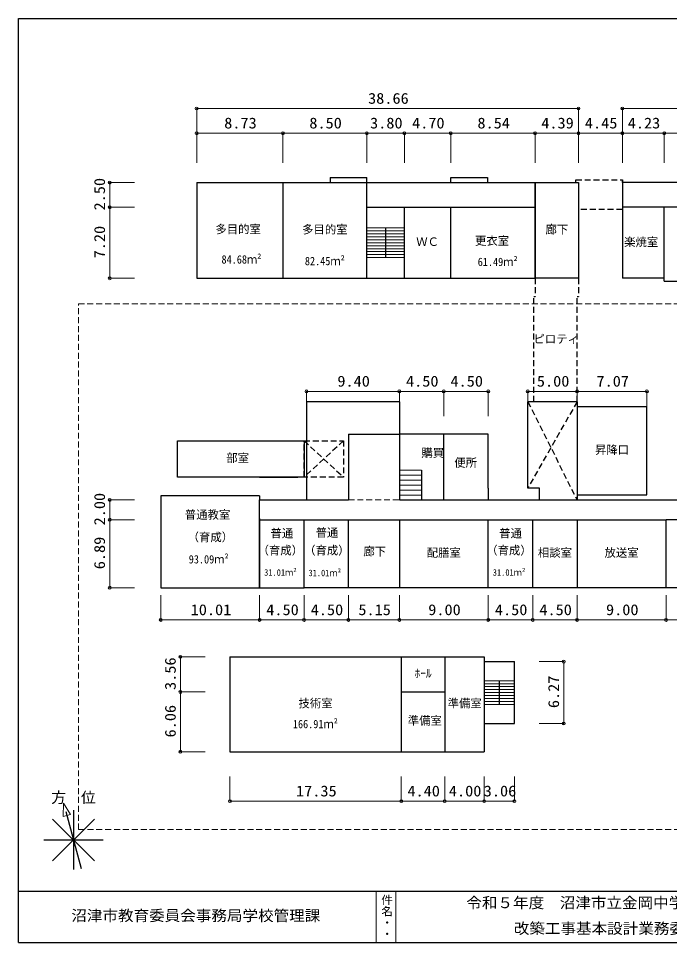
# Model space of a CAD drawing. Units: millimetres at full size, sheet at 1:500. Extents: x -65600 to 63930108, y -14795577 to 46800.
# Drawn here: x -65600 to 315, y -46800 to 46800 of the extents above; entities that cross this region are included whole.
import ezdxf
from ezdxf.enums import TextEntityAlignment as Align

# ---------------------------------------------------------------- set-up
doc = ezdxf.new("R2010")
doc.units = ezdxf.units.MM
doc.header["$LTSCALE"] = 500
doc.header["$PDMODE"] = 32
doc.header["$PDSIZE"] = 300
doc.linetypes.add('DASHED1', pattern=[1.8, 1.2, -0.6])
for name, color, linetype, lineweight in [('8-2_極細線', 4, 'Continuous', 9), ('8-5_中線１', 6, 'Continuous', 25), ('8-6_中線２', 3, 'Continuous', 18), ('8-E_ﾊｯﾁﾝｸﾞ', 4, 'Continuous', 9), ('F-0_通り芯', 2, 'Continuous', 25), ('F-5_中線１', 3, 'Continuous', 18)]:
    doc.layers.add(name, color=color, linetype=linetype, lineweight=lineweight)
doc.layers.add('8-9_細点線１', color=2, linetype='Continuous')
doc.layers.add('F-8_極細点線', color=2, linetype='Continuous')
doc.styles.add('@ＭＳ ゴシック', font='')
doc.styles.add('ＭＳ ゴシック', font='')
doc.styles.get('@ＭＳ ゴシック').set_extended_font_data('@MS Gothic')
doc.styles.get('ＭＳ ゴシック').set_extended_font_data('MS Gothic')

msp = doc.modelspace()

# ---------------------------------------------------------------- linework, layer by layer
at = {"layer": '8-2_極細線'}
for p, q in [((-27038.7, 1030), (-24788.2, 1030)), ((-27038.7, 530), (-24788.2, 530)), ((-27038.7, 30), (-24788.2, 30)), ((-27038.7, -470), (-24788.2, -470)), ((-27038.7, -970), (-24788.2, -970)), ((-27038.7, -1470), (-24788.2, -1470)), ((-27038.7, -1970), (-25838.7, -1970)), ((-27038.7, -1970), (-24788.7, -1970)), ((-27038.7, -1970), (-24788.2, -1970)), ((-24788.2, -1970), (-24683.3, -1970))]:
    msp.add_line(p, q, dxfattribs=at)
at = {"layer": '8-2_極細線', "linetype": 'DASHED1'}
msp.add_line((-32188.7, -1970), (-27038.7, -1970), dxfattribs=at)
at = {"layer": '8-5_中線１'}
for p, q in [((-47558.7, 30180), (-47558.7, 20480)), ((-47558.7, 30180), (-13288.7, 30180)), ((-38828.7, 30180), (-38828.7, 20480)), ((-34028.7, 30680), (-30328.7, 30680)), ((-34028.7, 30680), (-34028.7, 30180)), ((-30328.7, 30180), (-30328.7, 30680)), ((-30328.7, 20480), (-30328.7, 30180)), ((-21828.7, 30680), (-18128.7, 30680)), ((-21828.7, 30180), (-21828.7, 30680)), ((-18128.7, 30680), (-18128.7, 30180)), ((-13288.7, 20480), (-13288.7, 30180)), ((-13288.7, 30180), (-8898.7, 30180)), ((-13288.7, 30180), (-13288.7, 20480)), ((-8898.7, 30180), (-8898.7, 20480)), ((-4453.7, 30440), (-4453.7, 20480)), ((51336.3, 30180), (-4453.7, 30180)), ((-30328.7, 27680), (-13288.7, 27680)), ((-26528.7, 20480), (-26528.7, 27680)), ((-21828.7, 20480), (-21828.7, 27680)), ((38626.3, 27680), (-4453.7, 27680)), ((-223.7, 20200), (-223.7, 27680)), ((-28428.7, 25580), (-28428.7, 22580)), ((-47558.7, 20480), (-13288.7, 20480)), ((-8898.7, 20480), (-13288.7, 20480)), ((-223.7, 20480), (-4453.7, 20480)), ((-223.7, 20200), (30106.3, 20200)), ((-27038.7, 7983), (-36438.7, 7983)), ((-36438.7, 7983), (-36438.7, -1970)), ((-14038.7, -770), (-14038.7, 7983)), ((-9038.7, 7983), (-14038.7, 7983)), ((-9038.7, 7983), (-13428.7, 7983)), ((-9038.7, 7983), (-9038.7, -1970)), ((-32188.7, 4700), (-32188.7, 4321.5)), ((-32188.7, 4700), (-27038.7, 4700)), ((-18038.7, 4700), (-27038.7, 4700)), ((-27038.7, 4700), (-27038.7, -1970)), ((-22538.7, -1970), (-22538.7, 4700)), ((-18038.7, -770), (-18038.7, 4700)), ((-32188.7, 4321.5), (-32188.7, 3168.7)), ((-24788.7, 1030), (-24788.7, -1970)), ((-41188.7, 330), (-37329.1, 330)), ((-18038.7, -770), (-18038.7, -1970)), ((-12838.7, -770), (-14038.7, -770)), ((-12838.7, -1970), (-12838.7, -770)), ((-41188.7, -1560), (-41188.7, -1970)), ((-32188.7, -1705.1), (-32188.7, -1863.1)), ((-32188.7, -1863.1), (-32188.7, -1970)), ((-41188.7, -10860), (-41188.7, -1970)), ((-33159.5, -1970), (-32657.5, -1970)), ((-32657.5, -1970), (-32188.7, -1970)), ((-32429.4, -1970), (-32188.7, -1970)), ((-32188.7, -1941), (-32188.7, -1970)), ((-27038.7, -1970), (-18038.7, -1970)), ((-24683.3, -1970), (4418.7, -1970)), ((-18038.7, -1970), (-16103.2, -1970)), ((-41188.7, -3860), (-41188.7, -10860)), ((-41188.7, -3970), (-36688.7, -3970)), ((-41188.7, -3970), (-36688.7, -3970)), ((-36688.7, -3970), (-32188.7, -3970)), ((-36688.7, -10860), (-36688.7, -3970)), ((-32188.7, -3970), (-27038.7, -3970)), ((-32188.7, -10885), (-32188.7, -3970)), ((-27038.7, -3970), (-18038.7, -3970)), ((-27038.7, -3970), (-27038.7, -10885)), ((-18038.7, -10860), (-18038.7, -3970)), ((-13538.7, -10860), (-13538.7, -3970)), ((-9038.7, -3970), (-38.7, -3970)), ((8961.3, -3970), (-38.7, -3970)), ((-38.7, -10860), (-38.7, -3970)), ((-51198.7, -10860), (-36688.7, -10860)), ((8961.3, -10860), (-36688.7, -10860)), ((-18448.7, -18349.6), (-15388.7, -18349.6)), ((-15388.7, -24614.6), (-15388.7, -18349.6)), ((-16918.7, -20282.1), (-16918.7, -22682.1)), ((-18448.7, -24614.6), (-15388.7, -24614.6))]:
    msp.add_line(p, q, dxfattribs=at)
at = {"layer": '8-5_中線１', "linetype": 'DASHED1'}
for p, q in [((-9173.7, 30440), (-4453.7, 30440)), ((-9173.7, 30180), (-9173.7, 30440)), ((-9173.7, 30180), (-9173.7, 30440)), ((-4453.7, 30180), (-4453.7, 30440)), ((-4453.7, 27460), (-8898.7, 27460)), ((-13288.7, 20480), (-13288.7, 18635)), ((-8898.7, 20480), (-8898.7, 18635)), ((-13428.7, 18635), (-13288.7, 18635)), ((-13428.7, 7983), (-13428.7, 18635)), ((-9038.7, 18635), (-8898.7, 18635)), ((-9038.7, 7983), (-9038.7, 18635)), ((-9038.7, 7983), (-14038.7, -770)), ((-14038.7, 7983), (-9038.7, -1970)), ((-36688.7, 4030), (-32688.7, 330)), ((-32688.7, 4030), (-36688.7, 330))]:
    msp.add_line(p, q, dxfattribs=at)
at = {"layer": '8-5_中線１'}
for points in [[(-27038.7, 7983), (-27038.7, 2036.7), (-27038.7, -1970)], [(-32188.7, 3168.7), (-32188.7, -942.8), (-32188.7, -1308.9)], [(-41188.7, -1560), (-51198.7, -1560), (-51198.7, -10860)], [(-32188.7, -1308.9), (-32188.7, -1736.5), (-32188.7, -1970)], [(-41188.7, -1970), (-37329.1, -1970), (-36438.7, -1970)], [(-36438.7, -1970), (-33600.8, -1970), (-33159.5, -1970)], [(-18038.7, -3970), (-9038.7, -3970), (-9038.7, -10860)]]:
    msp.add_lwpolyline(points, dxfattribs=at)
for points in [[(-9038.7, -1443.5), (-1968.7, -1443.5), (-1968.7, 7456.5), (-9038.7, 7456.5)], [(-36688.7, 330), (-49488.7, 330), (-49488.7, 4030), (-36688.7, 4030)]]:
    msp.add_lwpolyline(points, close=True, dxfattribs=at)
at = {"layer": '8-5_中線１', "linetype": 'DASHED1'}
msp.add_lwpolyline([(-36688.7, 4030), (-32688.7, 4030), (-32688.7, 330), (-36688.7, 330)], close=True, dxfattribs=at)
at = {"layer": '8-6_中線２'}
for p, q in [((-47558.7, 37680), (-47558.7, 35180)), ((-8898.7, 37680), (-47558.7, 37680)), ((-8898.7, 37680), (-8898.7, 35180)), ((-4453.7, 37680), (-4453.7, 35180)), ((51336.3, 37680), (-4453.7, 37680)), ((-47558.7, 35180), (-47558.7, 32180)), ((-47558.7, 35180), (-38828.7, 35180)), ((-38828.7, 35180), (-38828.7, 32180)), ((-38828.7, 35180), (-30328.7, 35180)), ((-30328.7, 35180), (-30328.7, 32180)), ((-30328.7, 35180), (-26528.7, 35180)), ((-26528.7, 35180), (-26528.7, 32180)), ((-26528.7, 35180), (-21828.7, 35180)), ((-21828.7, 35180), (-21828.7, 32180)), ((-21828.7, 35180), (-13288.7, 35180)), ((-13288.7, 35180), (-13288.7, 32180)), ((-13288.7, 35180), (-8898.7, 35180)), ((-8898.7, 35180), (-8898.7, 32180)), ((-8898.7, 35180), (-4453.7, 35180)), ((-4453.7, 35180), (-4453.7, 32180)), ((-4453.7, 35180), (-223.7, 35180)), ((-223.7, 35180), (-223.7, 32180)), ((-223.7, 35180), (12826.3, 35180)), ((-56361.2, 30180), (-56361.2, 27680)), ((-56361.2, 30180), (-53861.2, 30180)), ((-56361.2, 27680), (-53861.2, 27680)), ((-56361.2, 27680), (-56361.2, 20480)), ((-56361.2, 20480), (-53861.2, 20480)), ((-36438.7, 9030), (-36438.7, 6530)), ((-36438.7, 9030), (-27038.7, 9030)), ((-27038.7, 9030), (-27038.7, 6530)), ((-27038.7, 9030), (-22538.7, 9030)), ((-22538.7, 9030), (-22538.7, 6530)), ((-22538.7, 9030), (-18038.7, 9030)), ((-18038.7, 9030), (-18038.7, 6530)), ((-14038.7, 9030), (-14038.7, 6530)), ((-14038.7, 9030), (-9038.7, 9030)), ((-9038.7, 9030), (-9038.7, 6530)), ((-9038.7, 9030), (-1968.7, 9030)), ((-1968.7, 9030), (-1968.7, 6530)), ((-56361.2, -1970), (-53861.2, -1970)), ((-56361.2, -1970), (-56361.2, -3970)), ((-56361.2, -3970), (-53861.2, -3970)), ((-56361.2, -3970), (-56361.2, -10860)), ((-56361.2, -10860), (-53861.2, -10860)), ((-51198.7, -14121.2), (-51198.7, -11621.2)), ((-41188.7, -14121.2), (-41188.7, -11621.2)), ((-36688.7, -14121.2), (-36688.7, -11621.2)), ((-32188.7, -14121.2), (-32188.7, -11621.2)), ((-27038.7, -14121.2), (-27038.7, -11621.2)), ((-18038.7, -14121.2), (-18038.7, -11621.2)), ((-13538.7, -14121.2), (-13538.7, -11621.2)), ((-9038.7, -14121.2), (-9038.7, -11621.2)), ((-38.7, -14121.2), (-38.7, -11621.2)), ((-51198.7, -14121.2), (-41188.7, -14121.2)), ((-41188.7, -14121.2), (-36688.7, -14121.2)), ((-36688.7, -14121.2), (-32188.7, -14121.2)), ((-32188.7, -14121.2), (-27038.7, -14121.2)), ((-27038.7, -14121.2), (-18038.7, -14121.2)), ((-18038.7, -14121.2), (-13538.7, -14121.2)), ((-13538.7, -14121.2), (-9038.7, -14121.2)), ((-9038.7, -14121.2), (-38.7, -14121.2)), ((-38.7, -14121.2), (4461.3, -14121.2)), ((-49198.7, -17860), (-46698.7, -17860)), ((-49198.7, -17860), (-49198.7, -21420)), ((-10388.7, -18349.6), (-12888.7, -18349.6)), ((-10388.7, -18349.6), (-10388.7, -24614.6)), ((-49198.7, -21420), (-46698.7, -21420)), ((-49198.7, -21420), (-49198.7, -27480)), ((-10388.7, -24614.6), (-12888.7, -24614.6)), ((-49198.7, -27480), (-46698.7, -27480)), ((-44198.7, -32480), (-44198.7, -29980)), ((-26848.7, -32480), (-26848.7, -29980)), ((-22448.7, -32480), (-22448.7, -29980)), ((-22448.7, -32480), (-22448.7, -29980)), ((-18448.7, -32480), (-18448.7, -29980)), ((-15388.7, -32480), (-15388.7, -29980)), ((-44198.7, -32480), (-26848.7, -32480)), ((-26848.7, -32480), (-22448.7, -32480)), ((-22448.7, -32480), (-18448.7, -32480)), ((-18448.7, -32480), (-15388.7, -32480))]:
    msp.add_line(p, q, dxfattribs=at)
at = {"layer": '8-6_中線２', "color": 6, "lineweight": 25}
for p, q in [((-44198.7, -17860), (-44198.7, -27480)), ((-44198.7, -17860), (-22448.7, -17860)), ((-26848.7, -17860), (-26848.7, -27480)), ((-22448.7, -17860), (-22448.7, -27480)), ((-22448.7, -17860), (-18448.7, -17860)), ((-22448.7, -17860), (-22448.7, -27480)), ((-18448.7, -17860), (-18448.7, -27480)), ((-26848.7, -21420), (-22448.7, -21420)), ((-44198.7, -27480), (-22448.7, -27480)), ((-22448.7, -27480), (-18448.7, -27480))]:
    msp.add_line(p, q, dxfattribs=at)
at = {"layer": '8-6_中線２'}
for p in [(-47558.7, 37680), (-8898.7, 37680), (-4453.7, 37680), (-47558.7, 35180), (-38828.7, 35180), (-30328.7, 35180), (-26528.7, 35180), (-21828.7, 35180), (-13288.7, 35180), (-8898.7, 35180), (-4453.7, 35180), (-223.7, 35180), (-56361.2, 30180), (-56361.2, 27680), (-56361.2, 20480), (-36438.7, 9030), (-27038.7, 9030), (-22538.7, 9030), (-18038.7, 9030), (-14038.7, 9030), (-9038.7, 9030), (-1968.7, 9030), (-56361.2, -1970), (-56361.2, -3970), (-56361.2, -10860), (-51198.7, -14121.2), (-41188.7, -14121.2), (-36688.7, -14121.2), (-32188.7, -14121.2), (-27038.7, -14121.2), (-18038.7, -14121.2), (-13538.7, -14121.2), (-9038.7, -14121.2), (-38.7, -14121.2), (-49198.7, -17860), (-10388.7, -18349.6), (-49198.7, -21420), (-10388.7, -24614.6), (-49198.7, -27480), (-44198.7, -32480), (-26848.7, -32480), (-22448.7, -32480), (-18448.7, -32480), (-15388.7, -32480)]:
    msp.add_point(p, dxfattribs=at)
at = {"layer": '8-E_ﾊｯﾁﾝｸﾞ'}
for p, q in [((-30328.7, 25580), (-26528.7, 25580)), ((-30328.7, 25280), (-26528.7, 25280)), ((-30328.7, 24980), (-26528.7, 24980)), ((-30328.7, 24680), (-26528.7, 24680)), ((-30328.7, 24380), (-26528.7, 24380)), ((-30328.7, 24080), (-26528.7, 24080)), ((-30328.7, 23780), (-26528.7, 23780)), ((-30328.7, 23480), (-26528.7, 23480)), ((-30328.7, 23180), (-26528.7, 23180)), ((-30328.7, 22880), (-26528.7, 22880)), ((-30328.7, 22580), (-26528.7, 22580)), ((-18448.7, -20282.1), (-15388.7, -20282.1)), ((-18448.7, -20582.1), (-15388.7, -20582.1)), ((-18448.7, -20882.1), (-15388.7, -20882.1)), ((-18448.7, -21182.1), (-15388.7, -21182.1)), ((-18448.7, -21482.1), (-15388.7, -21482.1)), ((-18448.7, -21782.1), (-15388.7, -21782.1)), ((-18448.7, -22082.1), (-15388.7, -22082.1)), ((-18448.7, -22382.1), (-15388.7, -22382.1)), ((-18448.7, -22682.1), (-15388.7, -22682.1))]:
    msp.add_line(p, q, dxfattribs=at)
at = {"layer": 'F-0_通り芯', "color": 7, "lineweight": 18}
msp.add_line((-60320.8, -33831.3), (-61032.8, -32672.7), dxfattribs=at)
at = {"layer": 'F-0_通り芯'}
for p, q in [((-60807.9, -33512), (-59254.9, -39307.6)), ((-60031.4, -33409.8), (-60031.4, -39409.8)), ((-62152.7, -34288.5), (-57910.1, -38531.1)), ((-57910.1, -34288.5), (-62152.7, -38531.1)), ((-63031.4, -36409.8), (-57031.4, -36409.8)), ((-65600, -41600), (65600, -41600)), ((-65600, -46800), (65600, -46800))]:
    msp.add_line(p, q, dxfattribs=at)
msp.add_lwpolyline([(-65600, -46800), (-65600, 46800), (65600, 46800)], dxfattribs=at)
at = {"layer": 'F-0_通り芯', "color": 3, "linetype": 'DASHED1', "lineweight": 18}
msp.add_lwpolyline([(49981.1, -35359.7), (-59532.7, -35359.7), (-59532.7, 17897.7), (49981.1, 17897.7)], close=True, dxfattribs=at)
at = {"layer": 'F-0_通り芯', "color": 7, "lineweight": 18}
msp.add_lwpolyline([(-60320.8, -33831.3), (-61070, -34032.1), (-61032.8, -32672.7)], dxfattribs=at)
at = {"layer": 'F-5_中線１'}
for p, q in [((-29400, -41600), (-29400, -46800)), ((-27400, -41600), (-27400, -46800))]:
    msp.add_line(p, q, dxfattribs=at)

# ---------------------------------------------------------------- texts
at = {"layer": '8-2_極細線', "color": 6, "style": 'ＭＳ ゴシック', "width": 0.9}
for s, height, p in [('93.09ｍ²', 843.1, (-48362.9, -8655.9)), ('31.01ｍ²', 659.8, (-40728, -9845.3)), ('31.01ｍ²', 659.8, (-36239.7, -9890.2)), ('31.01ｍ²', 659.8, (-17578, -9845.3))]:
    msp.add_text(s, height=height, dxfattribs=at).set_placement(p, align=Align.BOTTOM_LEFT)
at = {"layer": '8-5_中線１', "color": 2, "style": 'ＭＳ ゴシック'}
for s, p in [('廊下', (-12243.7, 24755)), ('楽焼室', (-4276.2, 23477.4)), ('ピロティ', (-13463.7, 13656.5)), ('購買', (-24804.7, 2117.9)), ('（育成）', (-48471.9, -6411.8)), ('（育成）', (-41391, -7755.7)), ('（育成）', (-36678.3, -7755.7)), ('（育成）', (-18241, -7755.7))]:
    msp.add_text(s, height=843.1, dxfattribs=at).set_placement(p, align=Align.BOTTOM_LEFT)
at = {"layer": '8-6_中線２', "color": 2, "style": 'ＭＳ ゴシック', "width": 1.1}
for s, p in [('38.66', (-30203.7, 37830)), ('8.73', (-44768.7, 35330)), ('8.50', (-36153.7, 35330)), ('3.80', (-30003.7, 35330)), ('4.70', (-25753.7, 35330)), ('8.54', (-19133.7, 35330)), ('4.39', (-12668.7, 35330)), ('4.45', (-8251.2, 35330)), ('4.23', (-3913.7, 35330)), ('9.40', (-33313.7, 9180)), ('4.50', (-26363.7, 9180)), ('4.50', (-21863.7, 9180)), ('5.00', (-13113.7, 9180)), ('7.07', (-7078.7, 9180)), ('10.01', (-48168.7, -13971.2)), ('4.50', (-40513.7, -13971.2)), ('4.50', (-36013.7, -13971.2)), ('5.15', (-31188.7, -13971.2)), ('9.00', (-24113.7, -13971.2)), ('4.50', (-17363.7, -13971.2)), ('4.50', (-12863.7, -13971.2)), ('9.00', (-6113.7, -13971.2)), ('17.35', (-37498.7, -32330)), ('4.40', (-26223.7, -32330)), ('4.00', (-22023.7, -32330)), ('3.06', (-18493.7, -32330))]:
    msp.add_text(s, height=1100, dxfattribs=at).set_placement(p, align=Align.BOTTOM_LEFT)
for s, p in [('2.50', (-56511.2, 27355)), ('7.20', (-56511.2, 22505)), ('2.00', (-56511.2, -4545)), ('6.89', (-56511.2, -8990)), ('3.56', (-49348.7, -21215)), ('6.27', (-10538.7, -23057.1)), ('6.06', (-49348.7, -26025))]:
    msp.add_text(s, height=1100, rotation=90, dxfattribs=at).set_placement(p, align=Align.BOTTOM_LEFT)
at = {"layer": '8-9_細点線１', "style": 'ＭＳ ゴシック'}
for s, p in [('多目的室', (-45661.3, 24778)), ('多目的室', (-36878.7, 24755)), ('ＷＣ', (-25328.7, 23505)), ('更衣室', (-19375, 23604.3)), ('部室', (-44558.9, 1605)), ('昇降口', (-7228.7, 2431.5)), ('便所', (-21471.4, 1123.3)), ('普通教室', (-48755.9, -4139.2)), ('普通', (-40077.3, -6026.6)), ('普通', (-35516.9, -5960.4)), ('普通', (-16927.3, -6026.6)), ('廊下', (-30678.9, -7858.7)), ('配膳室', (-24263.7, -7990)), ('相談室', (-13013.7, -7990)), ('放送室', (-6263.7, -7990)), ('ﾎｰﾙ', (-25496.2, -20215)), ('技術室', (-37250.3, -23245)), ('準備室', (-22143.8, -23245)), ('準備室', (-26183.8, -24995))]:
    msp.add_text(s, height=843.1, dxfattribs=at).set_placement(p, align=Align.BOTTOM_LEFT)
at = {"layer": '8-E_ﾊｯﾁﾝｸﾞ', "color": 6, "style": 'ＭＳ ゴシック', "width": 0.9}
for s, p in [('84.68ｍ²', (-45043.7, 21720.7)), ('82.45ｍ²', (-36601.6, 21555.1)), ('61.49ｍ²', (-19101.7, 21473.4)), ('166.91ｍ²', (-37818.3, -25342.4))]:
    msp.add_text(s, height=843.1, dxfattribs=at).set_placement(p, align=Align.BOTTOM_LEFT)
at = {"layer": 'F-0_通り芯', "style": 'ＭＳ ゴシック'}
msp.add_text('方\u3000位', height=1100, dxfattribs=at).set_placement((-62281.4, -32987.6), align=Align.BOTTOM_LEFT)
at = {"layer": 'F-0_通り芯', "style": 'ＭＳ ゴシック', "width": 1.05}
for s, p in [('令和５年度\u3000沼津市立金岡中学校南校舎', (-20250, -43650)), ('沼津市教育委員会事務局学校管理課', (-60250, -44950)), ('改築工事基本設計業務委託', (-15450, -46250))]:
    msp.add_text(s, height=1100, dxfattribs=at).set_placement(p, align=Align.BOTTOM_LEFT)
at = {"layer": 'F-8_極細点線', "style": '@ＭＳ ゴシック'}
msp.add_text('件名・・', height=843.1, rotation=270, dxfattribs=at).set_placement((-28975, -41900), align=Align.BOTTOM_LEFT)

doc.saveas('drawing.dxf')
